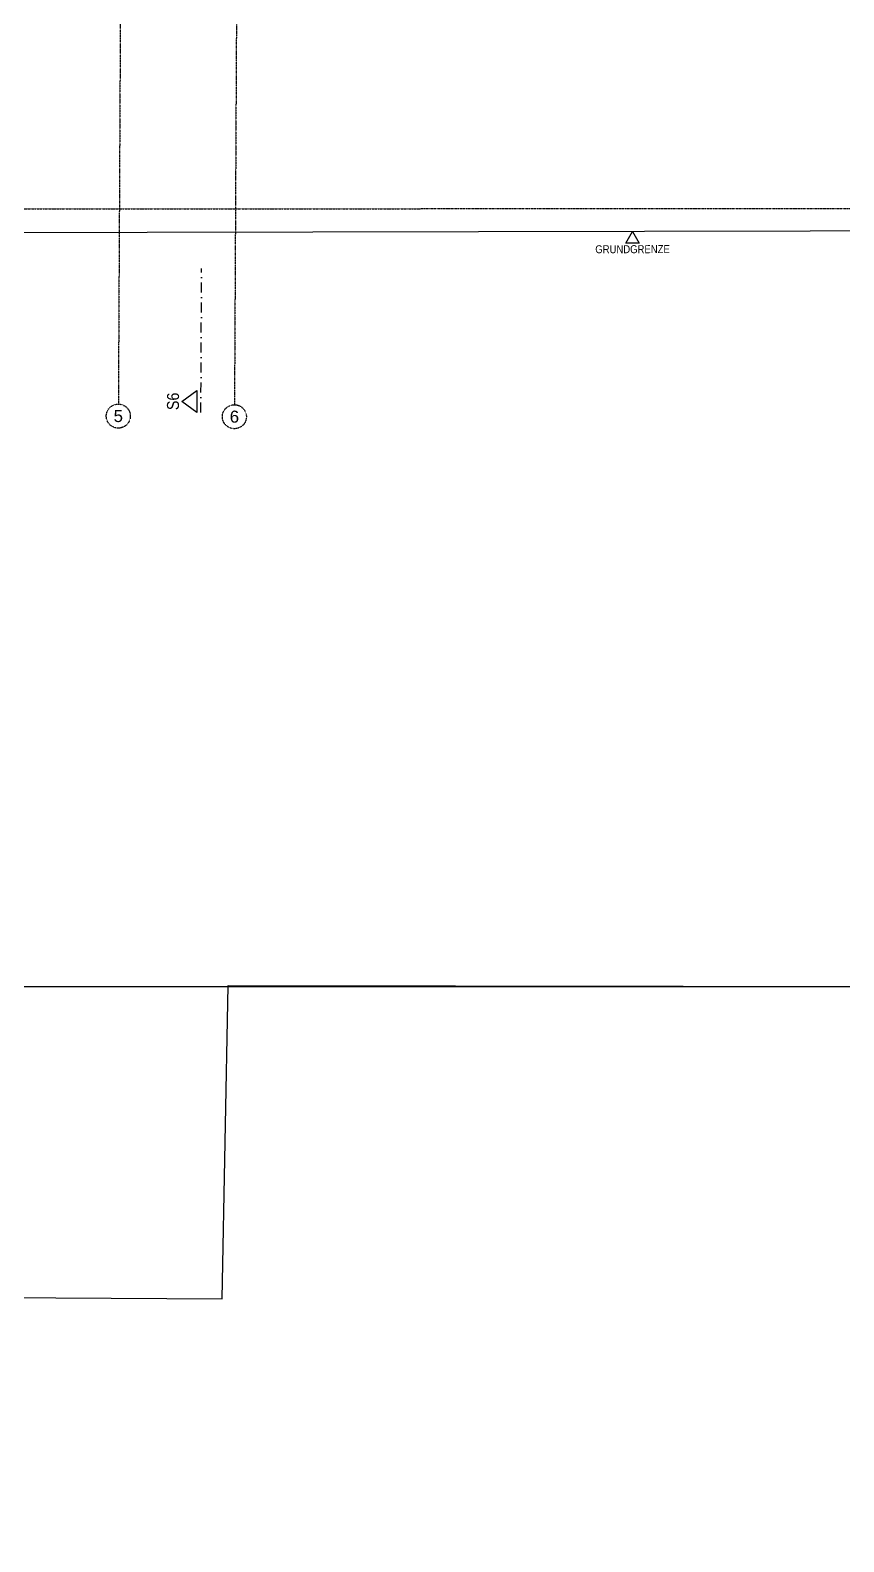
# Model space of a CAD drawing. Header units: millimetres. Extents: x -1798295 to -1733564, y -52013 to 52701.
# Drawn here: x -1779888 to -1769729, y -12124 to 6764 of the extents above; entities that cross this region are included whole.
import ezdxf
from ezdxf.enums import TextEntityAlignment as Align

# ---------------------------------------------------------------- set-up
doc = ezdxf.new("R2010")
doc.units = ezdxf.units.MM
for name, pattern in [('DASHDOT', [1, 0.5, -0.25, 0, -0.25]), ('STRICHLINIE', [0.75, 0.5, -0.25]), ('STRICHPUNKT', [1, 0.5, -0.25, 0, -0.25]), ('STRICHPUNKTX2', [2, 1, -0.5, 0, -0.5])]:
    doc.linetypes.add(name, pattern=pattern)
for name, color, linetype in [('01-BFL-G00-L03-M0', 10, 'Continuous'), ('01-SCH-G00-L03-M0', 8, 'STRICHPUNKTX2'), ('02-AXO-G00-L03-M0', 8, 'STRICHPUNKT'), ('02-DIM-G00-L03-ACHSEN', 8, 'Continuous'), ('02-DIM-G00-L03-ROHBAU', 8, 'Continuous'), ('02-TWB-G00-L03-M0', 5, 'Continuous'), ('07-TXT---------M0', 8, 'Continuous'), ('09-FIL-G00-L03-BLAU', 161, 'Continuous'), ('09-VER-G00-L03-GRUNDSTÜCKSGRENZE', 161, 'Continuous')]:
    doc.layers.add(name, color=color, linetype=linetype)
doc.styles.add('ARIAL', font='arial.ttf', dxfattribs={"width": 0.85})
doc.styles.get("Standard").update_dxf_attribs({"font": 'arial.ttf'})
doc.dimstyles.new('pp chromy&schneider', dxfattribs={"dimscale": 0.005, "dimtxt": 25, "dimasz": 10, "dimexe": 0, "dimexo": 0, "dimgap": 5, "dimtad": 1, "dimdec": 1, "dimlfac": 100, "dimrnd": 0.1, "dimzin": 9, "dimdsep": 46, "dimtxsty": 'ARIAL', "dimblk": 'c&s kote', "dimcen": 0, "dimse1": 1, "dimse2": 1, "dimclrd": 8, "dimclrt": 8, "dimadec": 0, "dimazin": 0, "dimtfac": 0.75, "dimtdec": 1, "dimtix": 1, "dimtmove": 2, "dimatfit": 0, "dimldrblk": 'NONE', "dimfxl": 1, "dimtolj": 1, "dimlwd": -1, "dimarcsym": 0})

# ---------------------------------------------------------------- blocks, each defined once
blk = doc.blocks.new('01-HK3')
blk.add_lwpolyline([(0, 0), (0.0423, 0.0732), (-0.0423, 0.0732)], close=True)
at = {"color": 0, "style": 'ARIAL', "width": 0.85}
blk.add_attdef('HEIGHT', text='', height=0.05, dxfattribs=at).set_placement((0, 0.35), align=Align.TOP_CENTER)
blk = doc.blocks.new('schnittführung')
at = {"color": 4, "linetype": 'DASHDOT', "ltscale": 0.25}
blk.add_line((0.237, -0.138), (0.237, 1.662), dxfattribs=at)
blk.add_line((0.237, -0.138), (0.237, 1.662), dxfattribs=at)
blk.add_line((0.237, -0.138), (0.237, 1.662), dxfattribs=at)
at = {"color": 4}
blk.add_lwpolyline([(0.187, 0.138), (0.187, -0.138), (0, 0)], close=True, dxfattribs=at)
at = {"layer": '07-TXT---------M0', "color": 9, "style": 'ARIAL', "text_generation_flag": 6, "width": 0.85}
blk.add_attdef('SCHNITT', text='', height=0.15, rotation=270, dxfattribs=at).set_placement((-0.037, 0), align=Align.CENTER)
blk = doc.blocks.new('c&s kote')
at = {"color": 8}
for p, q in [((0, -2), (0, 2)), ((0, 2), (0, -2)), ((-2, 0), (2, 0)), ((2, 0), (-2, 0))]:
    blk.add_line(p, q, dxfattribs=at)
blk.add_circle((0, 0), 0.5, dxfattribs=at)
blk = doc.blocks.new('*D267')
at = {"layer": '02-DIM-G00-L03-ACHSEN', "color": 8, "transparency": 16777216}
blk.add_arc((-1792666, 22001), 778, 89.7112, 180.4403, dxfattribs=at)
at = {"layer": 'Defpoints', "color": 0, "transparency": 16777216}
for p in [(-1792653, 24563), (-1793055, 22676), (-1776836, 22124), (-1797855, 21961), (-1792768, 2163)]:
    blk.add_point(p, dxfattribs=at)
at = {"layer": '02-DIM-G00-L03-ACHSEN', "color": 8, "transparency": 16777216, "xscale": 0.05, "yscale": 0.05, "zscale": 0.05}
for p, rotation in [((-1792662, 22780), 359.7093907912024), ((-1793444, 21995), 270.4421692186414)]:
    blk.add_blockref('c&s kote', p, dxfattribs=dict(at, rotation=rotation))
at = {"layer": '02-DIM-G00-L03-ACHSEN', "color": 8, "transparency": 16777216, "insert": (-1793217, 22551), "char_height": 0.125, "attachment_point": 5, "rotation": 45.0758, "style": 'ARIAL'}
blk.add_mtext('\\A1;90.74°', dxfattribs=at)
blk = doc.blocks.new('_None')
blk = doc.blocks.new('*D269')
at = {"layer": '02-DIM-G00-L03-ACHSEN', "color": 8, "transparency": 16777216}
blk.add_arc((-1792686, 18195), 799, 89.7111, 179.704, dxfattribs=at)
at = {"layer": 'Defpoints', "color": 0, "transparency": 16777216}
for p in [(-1792653, 24563), (-1793082, 18889), (-1797874, 18222), (-1776856, 18114), (-1792768, 2163)]:
    blk.add_point(p, dxfattribs=at)
at = {"layer": '02-DIM-G00-L03-ACHSEN', "color": 8, "transparency": 16777216, "xscale": 0.05, "yscale": 0.05, "zscale": 0.05}
for p, rotation in [((-1792682, 18995), 359.709341686303), ((-1793485, 18199), 269.7057583348827)]:
    blk.add_blockref('c&s kote', p, dxfattribs=dict(at, rotation=rotation))
at = {"layer": '02-DIM-G00-L03-ACHSEN', "color": 8, "transparency": 16777216, "insert": (-1793248, 18763), "char_height": 0.125, "attachment_point": 5, "rotation": 44.7076, "style": 'ARIAL'}
blk.add_mtext('\\A1;90.00°', dxfattribs=at)
blk = doc.blocks.new('*D281')
at = {"layer": '02-DIM-G00-L03-ROHBAU', "color": 8, "transparency": 16777216}
blk.add_arc((-1792666, 21996), 783, 89.7112, 180.3764, dxfattribs=at)
at = {"layer": 'Defpoints', "color": 0, "transparency": 16777216}
for p in [(-1792653, 24563), (-1793057, 22674), (-1774836, 22114), (-1797855, 21961), (-1792768, 2163)]:
    blk.add_point(p, dxfattribs=at)
at = {"layer": '02-DIM-G00-L03-ROHBAU', "color": 8, "transparency": 16777216, "xscale": 0.05, "yscale": 0.05, "zscale": 0.05}
for p, rotation in [((-1792662, 22779), 359.7093790118503), ((-1793450, 21990), 270.3781986254408)]:
    blk.add_blockref('c&s kote', p, dxfattribs=dict(at, rotation=rotation))
at = {"layer": '02-DIM-G00-L03-ROHBAU', "color": 8, "transparency": 16777216, "insert": (-1793221, 22549), "char_height": 0.125, "attachment_point": 5, "rotation": 45.0438, "style": 'ARIAL'}
blk.add_mtext('\\A1;91°', dxfattribs=at)
blk = doc.blocks.new('*D282')
at = {"layer": '02-DIM-G00-L03-ROHBAU', "color": 8, "transparency": 16777216}
blk.add_arc((-1792686, 18195), 799, 89.7111, 179.704, dxfattribs=at)
at = {"layer": 'Defpoints', "color": 0, "transparency": 16777216}
for p in [(-1792653, 24563), (-1793082, 18889), (-1797874, 18222), (-1774856, 18104), (-1792768, 2163)]:
    blk.add_point(p, dxfattribs=at)
at = {"layer": '02-DIM-G00-L03-ROHBAU', "color": 8, "transparency": 16777216, "xscale": 0.05, "yscale": 0.05, "zscale": 0.05}
for p, rotation in [((-1792682, 18995), 359.7093416863025), ((-1793485, 18199), 269.7057583348218)]:
    blk.add_blockref('c&s kote', p, dxfattribs=dict(at, rotation=rotation))
at = {"layer": '02-DIM-G00-L03-ROHBAU', "color": 8, "transparency": 16777216, "insert": (-1793248, 18763), "char_height": 0.125, "attachment_point": 5, "rotation": 44.7076, "style": 'ARIAL'}
blk.add_mtext('\\A1;90°', dxfattribs=at)

msp = doc.modelspace()

# ---------------------------------------------------------------- linework, layer by layer
at = {"layer": '01-BFL-G00-L03-M0', "color": 251, "linetype": 'STRICHLINIE', "true_color": 0x636466}
msp.add_lwpolyline([(-1750943.3324, -5191.8722), (-1781082.8688, -5191.8726), (-1781057.2717, 4161.1797), (-1781030.6604, 9392.3281), (-1750889.0218, 9467.1902), (-1750943.3353, 4241.3691), (-1750943.3324, -5191.8722)], close=True, dxfattribs=at)
at = {"layer": '02-AXO-G00-L03-M0', "color": 251, "true_color": 0x636466}
for points in [[(-1778673.4721, 24491.2414), (-1778787.806, 2091.5331)], [(-1777223.491, 24483.8403), (-1777337.8249, 2084.1321)], [(-1797944.1191, 4528.1603), (-1765005.2161, 4536.4708)]]:
    msp.add_lwpolyline(points, dxfattribs=at)
for centre in [(-1778788.5717, 1941.5351), (-1777338.5906, 1934.134)]:
    msp.add_circle(centre, 150, dxfattribs=at)
at = {"layer": '02-TWB-G00-L03-M0', "color": 251, "true_color": 0x636466}
msp.add_lwpolyline([(-1793211.0529, -52013.3351), (-1793125.2888, -14531.5097), (-1793041.5871, 4168.8716), (-1782192.0707, 4242.111), (-1782345.0969, -9060.9684), (-1777493.4417, -9089.9883), (-1777417.4106, -5173.8521), (-1766054.1809, -5191.0112), (-1766054.1809, -5191.0112), (-1766069.1257, -16907.703), (-1777502.1888, -16869.2048), (-1777458.8004, -12750.6576), (-1782358.2589, -12736.2952), (-1782395.5173, -28238.2664)], dxfattribs=at)
at = {"layer": '09-VER-G00-L03-GRUNDSTÜCKSGRENZE', "color": 251, "true_color": 0x636466}
msp.add_lwpolyline([(-1738443.3362, -26015.1962), (-1749606.4063, -25887.8999), (-1766101.6008, -25684.4748), (-1766009.1343, 4259.5436), (-1792927.1881, 4208.4721), (-1793057.1833, 4209.1356), (-1792974.6592, 20376.8239), (-1792964.8981, 22289.1605), (-1777971.1258, 22405.3561), (-1755608.3691, 22460.8982), (-1755726.0561, 4278.4007), (-1755591.8376, 4279.3082), (-1738443.3386, 4311.844)], close=True, dxfattribs=at)

# ---------------------------------------------------------------- block references
at = {"layer": '01-SCH-G00-L03-M0', "color": 251, "true_color": 0x636466, "xscale": 999.9999999999995, "yscale": 999.9999999999995, "zscale": 999.9999999999995, "rotation": 359.7075500189376}
msp.add_blockref('schnittführung', (-1777993.624, 2125.2796), dxfattribs=at).add_auto_attribs({'SCHNITT': 'S6'})
at = {"layer": '09-FIL-G00-L03-BLAU', "color": 251, "true_color": 0x636466}
ref = msp.add_blockref('01-HK3', (-1772367.3321, 4247.4802), dxfattribs=dict(at, xscale=-2000.000000016163, yscale=2000.000000025193, zscale=2000, rotation=180.1087067813649))
ref.add_attrib('HEIGHT', 'GRUNDGRENZE', dxfattribs={"layer": '0', "color": 0, "extrusion": (0, 0, -1), "height": 100, "rotation": 179.89129322, "style": 'ARIAL', "text_generation_flag": 4, "width": 0.85}).set_placement((1772366.7629, 3947.4807), align=Align.BOTTOM_CENTER)

# ---------------------------------------------------------------- texts
at = {"layer": '02-AXO-G00-L03-M0', "color": 251, "true_color": 0x636466, "char_height": 150, "width": 246.7, "attachment_point": 5, "rotation": 359.70750069}
for s, insert in [('{\\fArial|b0|i0|c0|p34;5}', (-1778788.5717, 1941.5351)), ('{\\fArial|b0|i0|c0|p34;6}', (-1777338.5906, 1934.134))]:
    msp.add_mtext(s, dxfattribs=dict(at, insert=insert))

# ---------------------------------------------------------------- dimensions: what is measured, and where the dimension line sits
at = {"layer": '02-DIM-G00-L03-ACHSEN', "color": 251, "true_color": 0x636466}
for base, line1, picture, middle in [((-1793081.9882, 18889.4807), ((-1776855.9976, 18114.287), (-1797874.2244, 18221.5695)), '*D269', (-1793248.2731, 18763.3396)), ((-1793054.8827, 22675.6774), ((-1797855.1361, 21961.2545), (-1776835.5303, 22124.1478)), '*D267', (-1793217.3845, 22551.0315))]:
    dim = msp.add_angular_dim_2l(base=base, line1=line1, line2=((-1792653.29, 24562.598), (-1792767.6239, 2162.8898)), dimstyle='pp chromy&schneider', override={"dimzin": 8, "dimadec": 2}, dxfattribs=at)
    dim.commit()
    dim.dimension.update_dxf_attribs({"geometry": picture, "text_midpoint": middle})
at = {"layer": '02-DIM-G00-L03-ROHBAU', "color": 251, "true_color": 0x636466}
for base, line1, picture, middle in [((-1793081.9882, 18889.4807), ((-1774856.0237, 18104.0786), (-1797874.2244, 18221.5695)), '*D282', (-1793248.2731, 18763.3396)), ((-1793057.1619, 22674.3703), ((-1797855.1361, 21961.2545), (-1774835.5563, 22113.9394)), '*D281', (-1793220.6535, 22549.0852))]:
    dim = msp.add_angular_dim_2l(base=base, line1=line1, line2=((-1792653.29, 24562.598), (-1792767.6239, 2162.8898)), dimstyle='pp chromy&schneider', override={"dimzin": 8}, dxfattribs=at)
    dim.commit()
    dim.dimension.update_dxf_attribs({"geometry": picture, "text_midpoint": middle})

doc.saveas('drawing.dxf')
